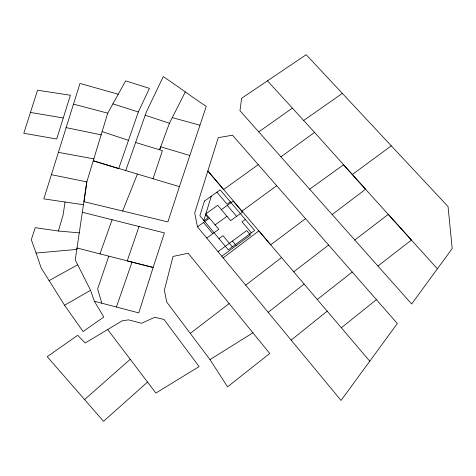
<?xml version="1.0" encoding="UTF-8"?>
<svg xmlns="http://www.w3.org/2000/svg" width="476" height="476" viewBox="0 0 476 476"><rect width="100%" height="100%" fill="white"/><g stroke="black" fill="none" stroke-linecap="round" stroke-linejoin="round"><path stroke-width="0.71" d="M79.456 232.865L58.387 231.027L35.236 227.683L31.303 239.737L36.087 253.048L76.826 249.412L86.822 181.874L107.725 113.169L125.634 80.872L149.416 88.369L138.326 111.979L118.685 168.665L93.391 160.828L179.422 186.657L206.257 106.41C191.739 96.801 177.78 86.275 163.262 76.618L146.334 112.044L125.664 170.795M65.022 202.02L63.129 214.849L58.387 231.027M83.568 204.757L43.834 198.885L79.968 83.455L118.357 94.254M203.829 220.406L211.255 196.213M63.278 117.965L56.703 139.022L23.8 133.268L37.556 90.214L70.4 95.254L63.278 117.965L30.19 112.39M179.422 186.657L167.897 221.911L83.996 201.705L86.822 181.874L51.473 174.704M153.046 178.756L162.411 150.648L135.91 142.562M82.283 212.236L164.416 232.919L153.141 267.464L108.802 256.165L97.622 288.991L101.846 303.206M139.04 226.475L127.235 260.931L153.141 267.464L138.772 312.887L94.361 301.243L90.565 290.312L75.256 259.872L77.047 247.984L108.802 256.165M116.4 307.026L132.007 262.109M99.942 253.976L112.122 219.692M185.313 91.898L169.444 123.23L159.68 149.607L160.721 146.81L189.65 155.444M122.665 211.017L137.362 174.198M147.548 382.073L103.53 421.314L47.219 356.661L77.701 335.294L85.204 343L122.231 320.8L128.574 319.866L141.527 323.269L154.819 317.248L164.018 319.467L199.111 366.597L155.89 393.057L107.641 329.517M84.579 399.572L130.251 359.291M291.151 340.108L341.054 400.447L397.329 323.543L232.49 135.202L218.258 137.653L194.702 213.034L197.475 226.832L291.151 340.108L327.19 311.167L369.781 361.189M341.334 327.78L376.421 299.654M268.184 312.333L304.122 284.053L327.19 311.167M317.266 299.493L352.234 272.022M377.95 266.024L411.437 240.053L388.267 214.373L354.798 240.017L239.969 110.741L241.624 98.276L306.187 54.686L448.047 206.572L452.2 248.555L411.663 303.997L354.798 240.017M245.723 285.172L281.554 257.552M293.722 271.838L328.613 245.027M190.275 333.39L229.14 303.587M332.171 214.539L365.574 189.252L314.559 132.393L267.452 80.843M223.149 257.879L258.855 230.902L304.122 284.053M305.515 218.657L270.707 244.831L207.845 170.961L223.643 189.513L258.26 164.648M221.774 256.219L250.495 235.055L246.705 230.568L217.996 251.643M309.662 189.186L343.464 164.815L352.276 174.531L391.314 145.834M241.998 211.094L276.717 185.735M218.984 238.637L223.006 235.703L232.306 246.86M245.289 219.442L242.028 221.822L251.358 232.835M280.923 156.842L314.559 132.393M206.751 238.036L218.77 229.313L205.846 213.825L217.74 205.305L230.681 220.662L242.486 212.094L233.169 201.146L221.382 209.624M215.104 224.916L227.004 216.3M204.097 220.733L208.113 217.847L205.555 214.783M230.354 201.86L227.106 204.198L216.925 192.179M197.48 226.814L209.482 218.181M258.73 131.876L292.187 108.26M303.563 120.535L342.351 93.409M209.993 359.624L227.546 386.851L269.743 353.478L188.169 253.25L173.014 256.445L164.357 290.259L166.725 302.064L209.993 359.624L252.905 332.789M36.087 253.048L41.192 267.994L64.563 305.229L90.565 290.312M49.01 280.656L77.534 264.87M58.405 152.362L93.909 158.877M65.98 127.604L101.329 134.869M73.726 104.179L107.725 113.169M172.3 117.614L199.849 125.182M112.895 103.881L138.326 111.979M145.126 115.234L169.444 123.23M102.245 131.65L128.466 140.337M352.276 174.531L437.39 268.809M227.29 205.376L236.596 216.372M232.425 241.052L236.209 245.574M203.496 222.488L212.778 233.662M64.563 305.229L83.074 331.534L103.786 317.04L94.361 301.243M204.418 201.08L199.896 215.676L228.278 249.829L254.618 230.432L220.174 189.87L204.418 201.08"/></g></svg>
